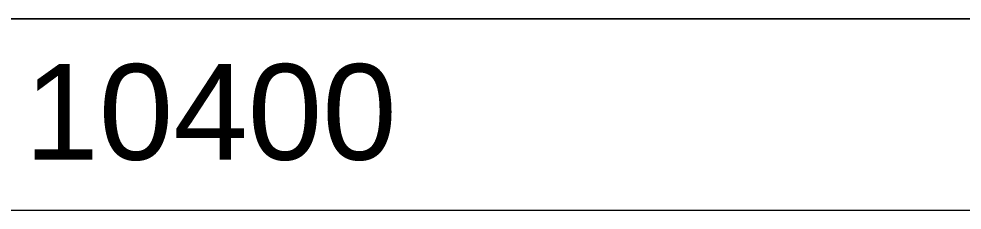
# Model space of a CAD drawing. Header units: millimetres. Extents: x 900982 to 1200730, y -305 to 27743.
# Drawn here: x 995701 to 1000620, y 20700 to 21700 of the extents above; entities that cross this region are included whole.
import ezdxf

# ---------------------------------------------------------------- set-up
doc = ezdxf.new("R2010")
doc.units = ezdxf.units.MM
doc.layers.add('A-ANNO-NOTE', color=131, linetype='Continuous', lineweight=5)
doc.layers.add('A-DETL-GENF', color=92, linetype='Continuous', lineweight=5)
doc.styles.add('Arial', font='arial.ttf', dxfattribs={"height": 500})

# ---------------------------------------------------------------- blocks, each defined once
blk = doc.blocks.new('Dimension - Grids _2D_ - 1-200-1905187-SECTION - GRIDS 2A')
at = {"layer": 'A-DETL-GENF'}
for p, q in [((980624.1, 21700), (971224.1, 21700)), ((971224.1, 21700), (980624.1, 21700)), ((971224.1, 20700), (980624.1, 20700)), ((971224.1, 20700), (980624.1, 20700))]:
    blk.add_line(p, q, dxfattribs=at)

msp = doc.modelspace()

# ---------------------------------------------------------------- block references
at = {"layer": 'A-DETL-GENF'}
msp.add_blockref('Dimension - Grids _2D_ - 1-200-1905187-SECTION - GRIDS 2A', (20800, 0), dxfattribs=at)

# ---------------------------------------------------------------- texts
at = {"layer": 'A-ANNO-NOTE', "insert": (995729.7, 21463.4), "char_height": 500, "width": 2324.894, "attachment_point": 1, "style": 'Arial'}
msp.add_mtext('10400', dxfattribs=at)

doc.saveas('drawing.dxf')
